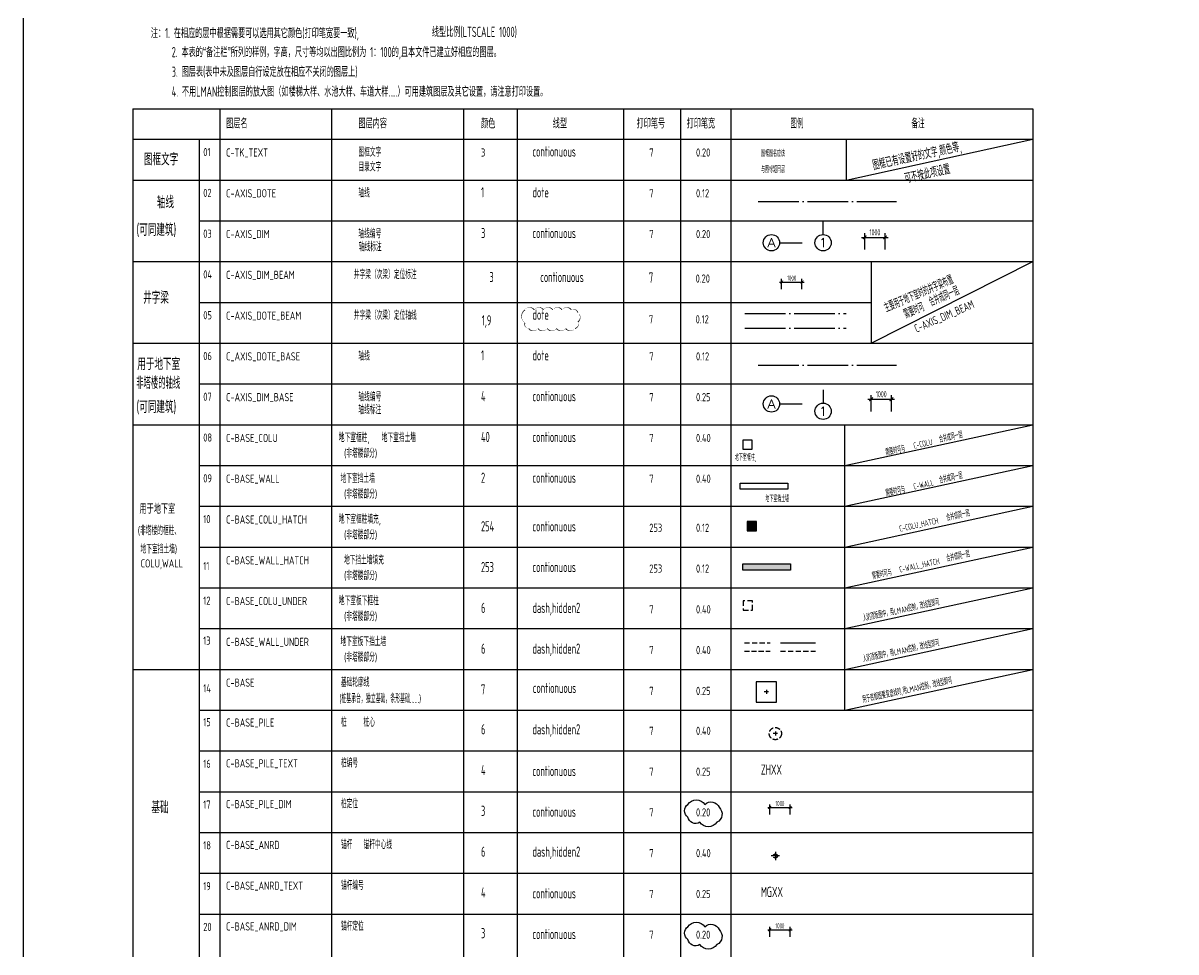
# Model space of a CAD drawing. Extents: x -469675 to 2400000, y -476501 to 2085364.
# Drawn here: x -162364 to -105827, y 60570 to 106128 of the extents above; entities that cross this region are included whole.
import ezdxf
from ezdxf.enums import TextEntityAlignment as Align

# ---------------------------------------------------------------- set-up
doc = ezdxf.new("R2010")
doc.units = 0
doc.header["$LTSCALE"] = 1000
doc.header["$MEASUREMENT"] = 0
for name, pattern in [('DASH', [0.35, 0.25, -0.1]), ('DOTE', [2.42, 2, -0.2, 0.02, -0.2]), ('HIDDEN', [0.375, 0.25, -0.125])]:
    doc.linetypes.add(name, pattern=pattern)
doc.layers.get('0').update_dxf_attribs({"linetype": 'CONTINUOUS', "lineweight": 20})
doc.layers.get('Defpoints').update_dxf_attribs({"linetype": 'CONTINUOUS'})
for name, color, linetype in [('C-AXIS_DIM', 3, 'CONTINUOUS'), ('C-AXIS_DIM_BASE', 4, 'CONTINUOUS'), ('C-AXIS_DIM_BEAM', 3, 'CONTINUOUS'), ('C-AXIS_DOTE', 1, 'DOTE'), ('C-AXIS_DOTE_BASE', 1, 'DOTE'), ('C-AXIS_DOTE_BEAM', 1, 'DOTE'), ('C-BASE', 7, 'CONTINUOUS'), ('C-BASE_ANRD', 6, 'DASH'), ('C-BASE_ANRD_DIM', 3, 'CONTINUOUS'), ('C-BASE_ANRD_TEXT', 4, 'CONTINUOUS'), ('C-BASE_COLU', 40, 'CONTINUOUS'), ('C-BASE_COLU_HATCH', 254, 'CONTINUOUS'), ('C-BASE_COLU_UNDER', 6, 'DASH'), ('C-BASE_PILE', 6, 'DASH'), ('C-BASE_PILE_DIM', 3, 'CONTINUOUS'), ('C-BASE_PILE_TEXT', 4, 'CONTINUOUS'), ('C-BASE_TEXT', 4, 'CONTINUOUS'), ('C-BASE_WALL', 2, 'CONTINUOUS'), ('C-BASE_WALL_HATCH', 253, 'CONTINUOUS'), ('C-BASE_WALL_UNDER', 6, 'DASH'), ('C-PLAN_TEXT', 3, 'CONTINUOUS'), ('C-TK_TEXT', 3, 'CONTINUOUS')]:
    doc.layers.add(name, color=color, linetype=linetype)
doc.layers.add('C-注释', color=30, linetype='CONTINUOUS', plot=False)
doc.styles.add('COMPLEX', font='complex.shx', dxfattribs={"bigfont": 'gbhzfs.shx'})
doc.styles.add('GBSTYLE', font='gbxwxt.shx', dxfattribs={"width": 0.7, "bigfont": 'gbhzfs.shx'})
doc.styles.add('GBSTYLE-DIM', font='gbxwxt.shx', dxfattribs={"width": 0.65, "bigfont": 'gbhzfs.shx'})
doc.dimstyles.new('DIM-100', dxfattribs={"dimtxt": 250, "dimasz": 200, "dimexe": 150, "dimexo": 150, "dimgap": 70, "dimtad": 1, "dimdec": 0, "dimzin": 0, "dimdsep": 46, "dimtxsty": 'GBSTYLE-DIM', "dimblk1": 'ArchTick', "dimblk2": 'ArchTick', "dimsah": 1, "dimcen": 150, "dimdle": 100, "dimclrd": 256, "dimclre": 256, "dimclrt": 256, "dimadec": 0, "dimazin": 0, "dimtfac": 1, "dimtdec": 0, "dimtix": 1, "dimtmove": 2, "dimatfit": 3, "dimldrblk": 'ArchTick', "dimfxl": 0, "dimtolj": 1, "dimtzin": 0, "dimlwd": -1, "dimarcsym": 0})
doc.dimstyles.new('DIM-100-AXIS', dxfattribs={"dimtxt": 300, "dimasz": 250, "dimexe": 200, "dimexo": 200, "dimgap": 100, "dimtad": 1, "dimdec": 3, "dimzin": 12, "dimdsep": 46, "dimtxsty": 'GBSTYLE-DIM', "dimblk": 'ArchTick', "dimcen": 150, "dimdle": 150, "dimclrd": 256, "dimclre": 256, "dimclrt": 7, "dimadec": 0, "dimazin": 3, "dimtfac": 1, "dimtdec": 3, "dimtix": 1, "dimtmove": 2, "dimatfit": 3, "dimfxl": 0, "dimtolj": 1, "dimtzin": 0, "dimlwd": -1, "dimlwe": -1, "dimarcsym": 0})

# ---------------------------------------------------------------- blocks, each defined once
blk = doc.blocks.new('ArchTick')
at = {"color": 0, "const_width": 0.2}
blk.add_lwpolyline([(-0.35, -0.35), (0.35, 0.35)], dxfattribs=at)
blk = doc.blocks.new('*D57')
at = {"layer": 'C-AXIS_DIM_BEAM', "transparency": 16777216}
blk.add_line((-125266, 93425), (-124066, 93425), dxfattribs=at)
at = {"layer": 'C-AXIS_DIM_BEAM', "lineweight": -2, "transparency": 16777216}
for p, q in [((-125166, 93075), (-125166, 93575)), ((-124166, 93075), (-124166, 93575))]:
    blk.add_line(p, q, dxfattribs=at)
at = {"layer": 'Defpoints', "color": 0, "transparency": 16777216}
for p in [(-124166, 93425), (-125166, 92925), (-124166, 92925)]:
    blk.add_point(p, dxfattribs=at)
at = {"layer": 'C-AXIS_DIM_BEAM', "transparency": 16777216, "xscale": 200, "yscale": 200, "zscale": 200, "rotation": 180}
blk.add_blockref('ArchTick', (-125166, 93425), dxfattribs=at)
at = {"layer": 'C-AXIS_DIM_BEAM', "transparency": 16777216, "xscale": 200, "yscale": 200, "zscale": 200}
blk.add_blockref('ArchTick', (-124166, 93425), dxfattribs=at)
at = {"layer": 'C-AXIS_DIM_BEAM', "transparency": 16777216, "insert": (-124666, 93620), "char_height": 250, "attachment_point": 5, "style": 'GBSTYLE-DIM'}
blk.add_mtext('\\A1;1000', dxfattribs=at)
blk = doc.blocks.new('_ArchTick')
at = {"color": 0, "linetype": 'ByBlock', "const_width": 0.5}
blk.add_lwpolyline([(-0.71, -0.71), (0.71, 0.71)], dxfattribs=at)
blk = doc.blocks.new('*D58')
at = {"layer": 'C-AXIS_DIM', "transparency": 16777216}
for p, q in [((-121241, 95617), (-119941, 95617)), ((-121091, 95017), (-121091, 95817)), ((-120091, 95017), (-120091, 95817))]:
    blk.add_line(p, q, dxfattribs=at)
at = {"layer": 'Defpoints', "color": 0, "transparency": 16777216}
for p in [(-120091, 95617), (-121091, 94817), (-120091, 94817)]:
    blk.add_point(p, dxfattribs=at)
at = {"layer": 'C-AXIS_DIM', "transparency": 16777216, "xscale": 250, "yscale": 250, "zscale": 250, "rotation": 180}
blk.add_blockref('ArchTick', (-121091, 95617), dxfattribs=at)
at = {"layer": 'C-AXIS_DIM', "transparency": 16777216, "xscale": 250, "yscale": 250, "zscale": 250}
blk.add_blockref('ArchTick', (-120091, 95617), dxfattribs=at)
at = {"layer": 'C-AXIS_DIM', "color": 7, "transparency": 16777216, "insert": (-120591, 95867), "char_height": 300, "attachment_point": 5, "style": 'GBSTYLE-DIM'}
blk.add_mtext('\\A1;1000', dxfattribs=at)
blk = doc.blocks.new('*D59')
at = {"layer": 'C-AXIS_DIM_BASE', "transparency": 16777216}
for p, q in [((-120929, 87676), (-119629, 87676)), ((-120779, 87076), (-120779, 87876)), ((-119779, 87076), (-119779, 87876))]:
    blk.add_line(p, q, dxfattribs=at)
at = {"layer": 'Defpoints', "color": 0, "transparency": 16777216}
for p in [(-119779, 87676), (-120779, 86876), (-119779, 86876)]:
    blk.add_point(p, dxfattribs=at)
at = {"layer": 'C-AXIS_DIM_BASE', "transparency": 16777216, "xscale": 250, "yscale": 250, "zscale": 250, "rotation": 180}
blk.add_blockref('ArchTick', (-120779, 87676), dxfattribs=at)
at = {"layer": 'C-AXIS_DIM_BASE', "transparency": 16777216, "xscale": 250, "yscale": 250, "zscale": 250}
blk.add_blockref('ArchTick', (-119779, 87676), dxfattribs=at)
at = {"layer": 'C-AXIS_DIM_BASE', "color": 7, "transparency": 16777216, "insert": (-120279, 87926), "char_height": 300, "attachment_point": 5, "style": 'GBSTYLE-DIM'}
blk.add_mtext('\\A1;1000', dxfattribs=at)
blk = doc.blocks.new('_AXISO')
blk.add_circle((0, 0), 0.5)
at = {"style": 'COMPLEX', "width": 1.041667}
blk.add_attdef('A', text='', height=0.56, dxfattribs=at).set_placement((-0.25, -0.28), (0.25, -0.28), align=Align.FIT)
blk = doc.blocks.new('*D49')
at = {"layer": 'C-BASE_PILE_DIM', "transparency": 16777216}
blk.add_line((-125848, 67654), (-124648, 67654), dxfattribs=at)
at = {"layer": 'C-BASE_PILE_DIM', "lineweight": -2, "transparency": 16777216}
for p, q in [((-125748, 67304), (-125748, 67804)), ((-124748, 67304), (-124748, 67804))]:
    blk.add_line(p, q, dxfattribs=at)
at = {"layer": 'Defpoints', "color": 0, "transparency": 16777216}
for p in [(-124748, 67654), (-125748, 67154), (-124748, 67154)]:
    blk.add_point(p, dxfattribs=at)
at = {"layer": 'C-BASE_PILE_DIM', "transparency": 16777216, "xscale": 200, "yscale": 200, "zscale": 200, "rotation": 180}
blk.add_blockref('ArchTick', (-125748, 67654), dxfattribs=at)
at = {"layer": 'C-BASE_PILE_DIM', "transparency": 16777216, "xscale": 200, "yscale": 200, "zscale": 200}
blk.add_blockref('ArchTick', (-124748, 67654), dxfattribs=at)
at = {"layer": 'C-BASE_PILE_DIM', "transparency": 16777216, "insert": (-125248, 67849), "char_height": 250, "attachment_point": 5, "style": 'GBSTYLE-DIM'}
blk.add_mtext('\\A1;1000', dxfattribs=at)
blk = doc.blocks.new('*D50')
at = {"layer": 'C-BASE_ANRD_DIM', "transparency": 16777216}
blk.add_line((-125848, 61654), (-124648, 61654), dxfattribs=at)
at = {"layer": 'C-BASE_ANRD_DIM', "lineweight": -2, "transparency": 16777216}
for p, q in [((-125748, 61304), (-125748, 61804)), ((-124748, 61304), (-124748, 61804))]:
    blk.add_line(p, q, dxfattribs=at)
at = {"layer": 'Defpoints', "color": 0, "transparency": 16777216}
for p in [(-124748, 61654), (-125748, 61154), (-124748, 61154)]:
    blk.add_point(p, dxfattribs=at)
at = {"layer": 'C-BASE_ANRD_DIM', "transparency": 16777216, "xscale": 200, "yscale": 200, "zscale": 200, "rotation": 180}
blk.add_blockref('ArchTick', (-125748, 61654), dxfattribs=at)
at = {"layer": 'C-BASE_ANRD_DIM', "transparency": 16777216, "xscale": 200, "yscale": 200, "zscale": 200}
blk.add_blockref('ArchTick', (-124748, 61654), dxfattribs=at)
at = {"layer": 'C-BASE_ANRD_DIM', "transparency": 16777216, "insert": (-125248, 61849), "char_height": 250, "attachment_point": 5, "style": 'GBSTYLE-DIM'}
blk.add_mtext('\\A1;1000', dxfattribs=at)

msp = doc.modelspace()

# ---------------------------------------------------------------- hatches: boundary and pattern name
at = {"layer": 'C-BASE_WALL_HATCH'}
msp.add_hatch(color=256, dxfattribs=at).paths.add_polyline_path([(-124727.2849, 79299.1976), (-124727.2849, 79599.1976), (-127071.7323, 79599.1976), (-127071.7323, 79299.1976)])

# ---------------------------------------------------------------- linework, layer by layer
at = {"layer": 'C-AXIS_DIM'}
for p, q in [((-123129.6896, 95753.7031), (-123129.6896, 96397.9226)), ((-125262.2336, 95353.7031), (-124159.3356, 95353.7031))]:
    msp.add_line(p, q, dxfattribs=at)
at = {"layer": 'C-AXIS_DIM_BASE'}
for p, q in [((-123117.9561, 87487.2995), (-123117.9561, 88131.519)), ((-125262.2336, 87446.9026), (-124159.3356, 87446.9026))]:
    msp.add_line(p, q, dxfattribs=at)
at = {"layer": 'C-AXIS_DOTE'}
msp.add_line((-126314.318, 97370.2867), (-119525.4904, 97370.2867), dxfattribs=at)
at = {"layer": 'C-AXIS_DOTE_BASE'}
msp.add_line((-126314.318, 89350.0129), (-119525.4904, 89350.0129), dxfattribs=at)
at = {"layer": 'C-AXIS_DOTE_BEAM', "color": 9}
msp.add_line((-126969.4498, 91878.5414), (-122006.6537, 91878.5414), dxfattribs=at)
at = {"layer": 'C-AXIS_DOTE_BEAM'}
msp.add_line((-126969.4498, 91168.7889), (-122006.6537, 91168.7889), dxfattribs=at)
at = {"layer": 'C-BASE'}
msp.add_lwpolyline([(-126412.616, 72821.241), (-125412.616, 72821.241), (-125412.616, 73821.241), (-126412.616, 73821.241)], close=True, dxfattribs=at)
at = {"layer": 'C-BASE_ANRD', "color": 1, "linetype": 'Continuous'}
for p, q in [((-125271.6189, 65277.9355), (-125671.6189, 65277.9355)), ((-125471.6189, 65477.9355), (-125471.6189, 65077.9355))]:
    msp.add_line(p, q, dxfattribs=at)
at = {"layer": 'C-BASE_ANRD', "color": 6}
msp.add_circle((-125471.6189, 65277.9355), 100, dxfattribs=at)
at = {"layer": 'C-BASE_COLU'}
for points in [[(-127060.1624, 85225.4459), (-126610.1624, 85225.4459), (-126610.1624, 85675.4459), (-127060.1624, 85675.4459)], [(-126852.0052, 81223.7181), (-126402.0052, 81223.7181), (-126402.0052, 81673.7181), (-126852.0052, 81673.7181)]]:
    msp.add_lwpolyline(points, close=True, dxfattribs=at)
at = {"layer": 'C-BASE_COLU_HATCH'}
msp.add_solid([(-126852.0052, 81673.7181), (-126852.0052, 81223.7181), (-126402.0052, 81673.7181), (-126402.0052, 81223.7181)], dxfattribs=at)
at = {"layer": 'C-BASE_COLU_UNDER', "linetype": 'HIDDEN'}
msp.add_lwpolyline([(-127044.3897, 77339.0435), (-126594.3897, 77339.0435), (-126594.3897, 77789.0435), (-127044.3897, 77789.0435)], close=True, dxfattribs=at)
at = {"layer": 'C-BASE_PILE', "color": 1, "linetype": 'Continuous'}
for p, q in [((-125812.616, 73321.241), (-126012.616, 73321.241)), ((-125912.616, 73421.241), (-125912.616, 73221.241)), ((-125371.6189, 71277.9355), (-125571.6189, 71277.9355)), ((-125471.6189, 71377.9355), (-125471.6189, 71177.9355))]:
    msp.add_line(p, q, dxfattribs=at)
at = {"layer": 'C-BASE_PILE', "color": 6}
msp.add_circle((-125471.6189, 71277.9355), 300, dxfattribs=at)
at = {"layer": 'C-BASE_WALL', "color": 2}
for points in [[(-127196.8869, 83566.3061), (-124852.4395, 83566.3061), (-124852.4395, 83266.3061), (-127196.8869, 83266.3061)], [(-127071.7323, 79599.1976), (-124727.2849, 79599.1976), (-124727.2849, 79299.1976), (-127071.7323, 79299.1976)]]:
    msp.add_lwpolyline(points, close=True, dxfattribs=at)
at = {"layer": 'C-BASE_WALL_UNDER', "linetype": 'HIDDEN'}
for p, q in [((-126991.713, 75726.991), (-125723.1968, 75726.991)), ((-125224.9755, 75327.6577), (-123504.1461, 75327.6577))]:
    msp.add_line(p, q, dxfattribs=at)
at = {"layer": 'C-BASE_WALL_UNDER', "linetype": 'DASH'}
msp.add_line((-126991.713, 75327.6577), (-125723.1968, 75327.6577), dxfattribs=at)
at = {"layer": 'C-BASE_WALL_UNDER', "color": 2, "linetype": 'Continuous'}
msp.add_line((-125224.9755, 75726.991), (-123504.1461, 75726.991), dxfattribs=at)
at = {"layer": 'C-PLAN_TEXT', "color": 1}
for p, q in [((-156985.2739, 101928.1464), (-156985.2739, 98428.1464)), ((-156985.2739, 101928.1464), (-112838.6947, 101928.1464)), ((-156985.2739, 101928.1464), (-156985.2739, 24428.1464)), ((-152721.658, 101928.1464), (-152721.658, 24428.1464)), ((-147240.2841, 101928.1464), (-147240.2841, 98428.1464)), ((-147240.2841, 101928.1464), (-147240.2841, 24428.1464)), ((-140772.5466, 101928.1464), (-140772.5466, 98428.1464)), ((-140772.5466, 101928.1464), (-140772.5466, 24428.1464)), ((-138126.5478, 101928.1464), (-138126.5478, 98428.1464)), ((-138126.5478, 101928.1464), (-138126.5478, 24428.1464)), ((-132915.2253, 101928.1464), (-132915.2253, 98428.1464)), ((-132915.2253, 101928.1464), (-132915.2253, 24428.1464)), ((-130120.466, 101928.1464), (-130120.466, 98428.1464)), ((-130120.466, 101928.1464), (-130120.466, 24428.1464)), ((-127659.2712, 101928.1464), (-127659.2712, 98428.1464)), ((-127659.2712, 101928.1464), (-127659.2712, 24428.1464)), ((-112838.6947, 101928.1464), (-112838.6947, 24428.1464)), ((-156985.2739, 100428.1464), (-112838.6947, 100428.1464)), ((-153721.658, 100428.1464), (-122005.2856, 100428.1464)), ((-153721.658, 100428.1464), (-153721.658, 24428.1464)), ((-122005.2856, 100428.1464), (-122005.2856, 98428.1464)), ((-122005.2856, 98428.1464), (-112838.6947, 100428.1464)), ((-156985.2739, 98428.1464), (-112838.6947, 98428.1464)), ((-156985.2739, 98428.1464), (-156985.2739, 88428.1464)), ((-147240.2841, 98428.1464), (-147240.2841, 88428.1464)), ((-140772.5466, 98428.1464), (-140772.5466, 88428.1464)), ((-138126.5478, 98428.1464), (-138126.5478, 88428.1464)), ((-132915.2253, 98428.1464), (-132915.2253, 88428.1464)), ((-130120.466, 98428.1464), (-130120.466, 88428.1464)), ((-127659.2712, 98428.1464), (-127659.2712, 88428.1464)), ((-153721.658, 96428.1464), (-112838.6947, 96428.1464)), ((-156985.2739, 94428.1464), (-112838.6947, 94428.1464)), ((-120779.4449, 94428.1464), (-120779.4449, 90428.1464)), ((-120779.4449, 90428.1464), (-112838.6947, 94428.1464)), ((-153721.658, 92428.1464), (-120779.4449, 92428.1464)), ((-156985.2739, 90428.1464), (-112838.6947, 90428.1464)), ((-156985.2739, 88428.1464), (-156985.2739, 78428.1464)), ((-153721.658, 88428.1464), (-112838.6947, 88428.1464)), ((-147240.2841, 88428.1464), (-147240.2841, 78428.1464)), ((-138126.5478, 88428.1464), (-138126.5478, 78428.1464)), ((-132915.2253, 88428.1464), (-132915.2253, 78428.1464)), ((-130120.466, 88428.1464), (-130120.466, 78428.1464)), ((-127659.2712, 88428.1464), (-127659.2712, 78428.1464)), ((-156985.2739, 86428.1464), (-112838.6947, 86428.1464)), ((-122061.1128, 72428.1464), (-122061.1128, 86428.1464)), ((-122061.1128, 84428.1464), (-112838.6947, 86428.1464)), ((-153721.658, 84428.1464), (-112838.6947, 84428.1464)), ((-122061.1128, 82428.1464), (-112838.6947, 84428.1464)), ((-153721.658, 82428.1464), (-112838.6947, 82428.1464)), ((-122061.1128, 78428.1464), (-122061.1128, 82428.1464)), ((-122061.1128, 80428.1464), (-112838.6947, 82428.1464)), ((-153721.658, 80428.1464), (-112838.6947, 80428.1464)), ((-122061.1128, 78428.1464), (-112838.6947, 80428.1464)), ((-156985.2739, 78428.1464), (-156985.2739, 50428.1464)), ((-153721.658, 78428.1464), (-112838.6947, 78428.1464)), ((-147240.2841, 78428.1464), (-147240.2841, 50428.1464)), ((-140772.5466, 78428.1464), (-140772.5466, 50428.1464)), ((-138126.5478, 78428.1464), (-138126.5478, 50428.1464)), ((-132915.2253, 78428.1464), (-132915.2253, 50428.1464)), ((-130120.466, 78428.1464), (-130120.466, 50428.1464)), ((-127659.2712, 78428.1464), (-127659.2712, 50428.1464)), ((-122061.1128, 76428.1464), (-112838.6947, 78428.1464)), ((-153721.658, 76428.1464), (-112838.6947, 76428.1464)), ((-122061.1128, 74428.1464), (-112838.6947, 76428.1464)), ((-156985.2739, 74428.1464), (-112838.6947, 74428.1464)), ((-122061.1128, 72428.1464), (-112838.6947, 74428.1464)), ((-153721.658, 72428.1464), (-112838.6947, 72428.1464)), ((-153721.658, 70428.1464), (-112838.6947, 70428.1464)), ((-153721.658, 68428.1464), (-112838.6947, 68428.1464)), ((-153721.658, 66428.1464), (-112838.6947, 66428.1464)), ((-153721.658, 64428.1464), (-112838.6947, 64428.1464)), ((-153721.658, 62428.1464), (-112838.6947, 62428.1464))]:
    msp.add_line(p, q, dxfattribs=at)
at = {"layer": 'C-注释'}
for points, format in [([(-137750.2611, 92061.2725, 0, 45.4858, -0.52056705), (-137295.4028, 92061.2725, 0, 45.4858, -0.52056705), (-136840.5445, 92061.2725, 0, 45.4858, -0.52056705), (-136385.6862, 92061.2725, 0, 45.4858, -0.52056705), (-135930.8279, 92061.2725, 0, 45.4858, -0.52056705), (-135475.9696, 92061.2725, 0, 45.4858, -0.52056705), (-135159.9861, 91922.3977, 0, 45.4858, -0.52056705), (-135159.9861, 91467.5394, 0, 45.4858, -0.52056705), (-135296.0693, 91148.7643, 0, 45.4858, -0.52056705), (-135750.9276, 91148.7643, 0, 45.4858, -0.52056705), (-136205.7859, 91148.7643, 0, 45.4858, -0.52056705), (-136660.6442, 91148.7643, 0, 45.4858, -0.52056705), (-137115.5025, 91148.7643, 0, 45.4858, -0.52056705), (-137570.3608, 91148.7643, 0, 45.4858, -0.52056705), (-137750.2611, 91423.7223, 0, 45.4858, -0.52056705)], "xyseb"), ([(-129766.6841, 67805.7389, -0.52056705), (-128925.0317, 67805.7389, -0.52056705), (-128226.013, 67663.1052, -0.52056705), (-128335.5111, 66930.9509, -0.52056705), (-129177.1635, 66930.9509, -0.52056705), (-129766.6841, 67183.0827, -0.52056705)], "xyb"), ([(-129766.6841, 61805.7389, -0.52056705), (-128925.0317, 61805.7389, -0.52056705), (-128226.013, 61663.1052, -0.52056705), (-128335.5111, 60930.9509, -0.52056705), (-129177.1635, 60930.9509, -0.52056705), (-129766.6841, 61183.0827, -0.52056705)], "xyb")]:
    msp.add_lwpolyline(points, format=format, close=True, dxfattribs=at)
at = {"layer": 'Defpoints'}
msp.add_lwpolyline([(-162363.9491, 16458.5881), (-11382.0263, 16458.5881), (-11382.0263, 109783.6028), (-162363.9491, 109783.6028)], close=True, dxfattribs=at)

# ---------------------------------------------------------------- block references
at = {"layer": 'C-AXIS_DIM', "xscale": 800, "yscale": 800, "zscale": 800}
msp.add_blockref('_AXISO', (-125662.2336, 95353.7031), dxfattribs=at).add_auto_attribs({'A': 'A'})
at = {"layer": 'C-AXIS_DIM'}
ref = msp.add_blockref('_AXISO', (-123129.6896, 95353.7031), dxfattribs=dict(at, xscale=800, yscale=800, zscale=800))
ref.add_attrib('A', '1', dxfattribs={"layer": '0', "height": 448, "style": 'COMPLEX', "width": 2.083333}).set_placement((-123329.6896, 95129.7031), (-122929.6896, 95129.7031), align=Align.FIT)
at = {"layer": 'C-AXIS_DIM_BASE', "xscale": 800, "yscale": 800, "zscale": 800}
msp.add_blockref('_AXISO', (-125662.2336, 87446.9026), dxfattribs=at).add_auto_attribs({'A': 'A'})
at = {"layer": 'C-AXIS_DIM_BASE'}
ref = msp.add_blockref('_AXISO', (-123129.6896, 87087.1898), dxfattribs=dict(at, xscale=800, yscale=800, zscale=800))
ref.add_attrib('A', '1', dxfattribs={"layer": '0', "height": 448, "style": 'COMPLEX', "width": 2.083333}).set_placement((-123329.6896, 86863.1898), (-122929.6896, 86863.1898), align=Align.FIT)

# ---------------------------------------------------------------- texts
at = {"layer": 'C-AXIS_DIM', "style": 'GBSTYLE', "width": 0.7}
for s, p in [('contionuous', (-137385.3042, 99578.6364)), ('3', (-139905.5817, 95578.6364)), ('contionuous', (-137385.3042, 95578.6364)), ('3', (-139493.1615, 93422.1683)), ('contionuous', (-137000.5502, 93422.1683)), ('7', (-131670.9119, 93398.3312))]:
    msp.add_text(s, height=500, dxfattribs=at).set_placement(p)
at = {"layer": 'C-AXIS_DIM', "color": 3, "style": 'GBSTYLE', "width": 0.7}
for s, p in [('C-AXIS_DIM', (-152407.0847, 95578.6364)), ('轴线编号', (-145917.8011, 95578.6364)), ('7', (-131653.1538, 95578.6364)), ('0.20', (-129362.5847, 95578.6364)), ('轴线标注', (-145896.3222, 94939.3771))]:
    msp.add_text(s, height=400, dxfattribs=at).set_placement(p)
at = {"layer": 'C-AXIS_DIM_BASE', "color": 3, "style": 'GBSTYLE', "width": 0.7}
for s, p in [('C-AXIS_DIM_BASE', (-152407.0847, 87578.6364)), ('轴线编号', (-145917.8011, 87578.6364)), ('7', (-131653.1538, 87578.6364)), ('0.25', (-129362.5847, 87578.6364)), ('轴线标注', (-145917.8011, 86948.4637))]:
    msp.add_text(s, height=400, dxfattribs=at).set_placement(p)
at = {"layer": 'C-AXIS_DIM_BASE', "style": 'GBSTYLE', "width": 0.7}
for s, p in [('4', (-139905.5817, 87578.6364)), ('contionuous', (-137385.3042, 87578.6364))]:
    msp.add_text(s, height=500, dxfattribs=at).set_placement(p)
at = {"layer": 'C-AXIS_DIM_BEAM', "style": 'GBSTYLE', "width": 0.7}
for s, p in [('C-AXIS_DIM_BEAM', (-152407.0847, 93578.6364)), ('井字梁（次梁）定位标注', (-146142.1203, 93578.6364)), ('0.20', (-129380.3428, 93398.3312))]:
    msp.add_text(s, height=400, dxfattribs=at).set_placement(p)
at = {"layer": 'C-AXIS_DOTE', "color": 3, "style": 'GBSTYLE', "width": 0.7}
for s, p in [('C-AXIS_DOTE', (-152407.0847, 97578.6364)), ('轴线', (-145917.8011, 97578.6364)), ('7', (-131653.1538, 97578.6364)), ('0.12', (-129362.5847, 97578.6364))]:
    msp.add_text(s, height=400, dxfattribs=at).set_placement(p)
at = {"layer": 'C-AXIS_DOTE', "style": 'GBSTYLE', "width": 0.7}
for s, p in [('1', (-139905.5817, 97578.6364)), ('dote', (-137385.3042, 97578.6364))]:
    msp.add_text(s, height=500, dxfattribs=at).set_placement(p)
at = {"layer": 'C-AXIS_DOTE_BASE', "style": 'GBSTYLE', "width": 0.7}
for s, p in [('dote', (-137385.3042, 91578.6364)), ('1', (-139905.5817, 89578.6364)), ('dote', (-137385.3042, 89578.6364))]:
    msp.add_text(s, height=500, dxfattribs=at).set_placement(p)
at = {"layer": 'C-AXIS_DOTE_BASE', "color": 3, "style": 'GBSTYLE', "width": 0.7}
for s, p in [('C_AXIS_DOTE_BASE', (-152407.0847, 89578.6364)), ('轴线', (-145917.8011, 89578.6364)), ('7', (-131653.1538, 89578.6364)), ('0.12', (-129362.5847, 89578.6364))]:
    msp.add_text(s, height=400, dxfattribs=at).set_placement(p)
at = {"layer": 'C-AXIS_DOTE_BEAM', "color": 3, "style": 'GBSTYLE', "width": 0.7}
for s, p in [('C-AXIS_DOTE_BEAM', (-152407.0847, 91578.6364)), ('井字梁（次梁）定位轴线', (-146142.1203, 91578.6364)), ('7', (-131670.9119, 91398.3312)), ('0.12', (-129380.3428, 91398.3312))]:
    msp.add_text(s, height=400, dxfattribs=at).set_placement(p)
at = {"layer": 'C-AXIS_DOTE_BEAM', "style": 'GBSTYLE', "width": 0.7}
msp.add_text('1,9', height=500, dxfattribs=at).set_placement((-139870.6664, 91300.9956))
at = {"layer": 'C-BASE', "color": 3, "style": 'GBSTYLE'}
for s, width, p in [('C-BASE', 0.7, (-152407.0847, 73578.6364)), ('基础轮廓线', 0.7, (-146776.3142, 73578.6364)), ('7', 0.7, (-131653.1538, 73173.5344)), ('0.25', 0.7, (-129362.5847, 73173.5344)), ('(桩基承台，独立基础，条形基础......)', 0.6, (-146848.904, 72780.8775))]:
    msp.add_text(s, height=400, dxfattribs=dict(at, width=width)).set_placement(p)
at = {"layer": 'C-BASE', "style": 'GBSTYLE', "width": 0.7}
for s, p in [('7', (-139905.5817, 73197.3715)), ('contionuous', (-137369.0415, 73269.8344))]:
    msp.add_text(s, height=500, dxfattribs=at).set_placement(p)
at = {"layer": 'C-BASE_ANRD', "color": 3, "style": 'GBSTYLE', "width": 0.7}
for s, p in [('C-BASE_ANRD', (-152407.0847, 65620.4973)), ('锚杆', (-146776.3142, 65620.4973)), ('锚杆中心线', (-145665.754, 65620.4973)), ('7', (-131653.1538, 65215.3953)), ('0.40', (-129362.5847, 65215.3953))]:
    msp.add_text(s, height=400, dxfattribs=at).set_placement(p)
at = {"layer": 'C-BASE_ANRD', "style": 'GBSTYLE', "width": 0.7}
msp.add_text('6', height=500, dxfattribs=at).set_placement((-139905.5817, 65239.2325))
at = {"layer": 'C-BASE_ANRD', "linetype": 'HIDDEN', "style": 'GBSTYLE', "width": 0.7}
msp.add_text('dash,hidden2', height=500, dxfattribs=at).set_placement((-137385.3042, 65239.2325))
at = {"layer": 'C-BASE_ANRD_DIM', "color": 3, "style": 'GBSTYLE', "width": 0.7}
for s, p in [('C-BASE_ANRD_DIM', (-152407.0847, 61620.4973)), ('锚杆定位', (-146776.3142, 61620.4973)), ('7', (-131653.1538, 61215.3953)), ('0.20', (-129362.5847, 61215.3953))]:
    msp.add_text(s, height=400, dxfattribs=at).set_placement(p)
at = {"layer": 'C-BASE_ANRD_DIM', "style": 'GBSTYLE', "width": 0.7}
for s, p in [('3', (-139905.5817, 61239.2325)), ('contionuous', (-137385.3042, 61197.3715))]:
    msp.add_text(s, height=500, dxfattribs=at).set_placement(p)
at = {"layer": 'C-BASE_ANRD_TEXT', "color": 3, "style": 'GBSTYLE', "width": 0.7}
for s, p in [('C-BASE_ANRD_TEXT', (-152407.0847, 63620.4973)), ('锚杆编号', (-146776.3142, 63620.4973)), ('7', (-131653.1538, 63215.3953)), ('0.25', (-129362.5847, 63215.3953))]:
    msp.add_text(s, height=400, dxfattribs=at).set_placement(p)
at = {"layer": 'C-BASE_ANRD_TEXT', "style": 'GBSTYLE', "width": 0.7}
for s, p in [('4', (-139905.5817, 63239.2325)), ('contionuous', (-137385.3042, 63197.3715)), ('MGXX', (-126180.9995, 63262.5299))]:
    msp.add_text(s, height=500, dxfattribs=at).set_placement(p)
at = {"layer": 'C-BASE_COLU', "color": 3, "style": 'GBSTYLE', "width": 0.7}
for s, p in [('C-BASE_COLU', (-152407.0847, 85578.6364)), ('地下室框柱,', (-146879.1474, 85578.6364)), ('地下室挡土墙', (-144775.6478, 85578.6364)), ('7', (-131653.1538, 85578.6364)), ('0.40', (-129362.5847, 85578.6364))]:
    msp.add_text(s, height=400, dxfattribs=at).set_placement(p)
at = {"layer": 'C-BASE_COLU', "style": 'GBSTYLE', "width": 0.7}
for s, p in [('40', (-139905.5817, 85578.6364)), ('contionuous', (-137385.3042, 85578.6364))]:
    msp.add_text(s, height=500, dxfattribs=at).set_placement(p)
at = {"layer": 'C-BASE_COLU', "color": 1, "style": 'GBSTYLE', "width": 0.7}
msp.add_text('(非塔楼部分)', height=400, dxfattribs=at).set_placement((-146620.8702, 84813.2985))
at = {"layer": 'C-BASE_COLU_HATCH', "color": 3, "style": 'GBSTYLE', "width": 0.7}
for s, p in [('C-BASE_COLU_HATCH', (-152407.0847, 81578.6364)), ('地下室框柱填充,', (-146879.1474, 81578.6364)), ('253', (-131653.1538, 81173.5344)), ('0.12', (-129362.5847, 81173.5344))]:
    msp.add_text(s, height=400, dxfattribs=at).set_placement(p)
at = {"layer": 'C-BASE_COLU_HATCH', "style": 'GBSTYLE', "width": 0.7}
for s, p in [('254', (-139905.5817, 81197.3715)), ('contionuous', (-137385.3042, 81197.3715))]:
    msp.add_text(s, height=500, dxfattribs=at).set_placement(p)
at = {"layer": 'C-BASE_COLU_HATCH', "color": 1, "style": 'GBSTYLE', "width": 0.7}
msp.add_text('(非塔楼部分)', height=400, dxfattribs=at).set_placement((-146620.8702, 80813.2985))
at = {"layer": 'C-BASE_COLU_UNDER', "color": 3, "style": 'GBSTYLE', "width": 0.7}
for s, p in [('地下室板下框柱', (-146879.1474, 77578.6364)), ('C-BASE_COLU_UNDER', (-152407.0847, 77578.6364)), ('7', (-131653.1538, 77173.5344)), ('0.40', (-129362.5847, 77173.5344))]:
    msp.add_text(s, height=400, dxfattribs=at).set_placement(p)
at = {"layer": 'C-BASE_COLU_UNDER', "style": 'GBSTYLE', "width": 0.7}
for s, p in [('6', (-139905.5817, 77197.3715)), ('dash,hidden2', (-137385.3042, 77197.3715))]:
    msp.add_text(s, height=500, dxfattribs=at).set_placement(p)
at = {"layer": 'C-BASE_COLU_UNDER', "color": 1, "style": 'GBSTYLE', "width": 0.7}
msp.add_text('(非塔楼部分)', height=400, dxfattribs=at).set_placement((-146620.8702, 76813.2985))
at = {"layer": 'C-BASE_PILE', "color": 3, "style": 'GBSTYLE', "width": 0.7}
for s, p in [('C-BASE_PILE', (-152407.0847, 71620.4973)), ('桩', (-146776.3142, 71620.4973)), ('桩心', (-145665.754, 71620.4973)), ('7', (-131653.1538, 71215.3953)), ('0.40', (-129362.5847, 71215.3953))]:
    msp.add_text(s, height=400, dxfattribs=at).set_placement(p)
at = {"layer": 'C-BASE_PILE', "style": 'GBSTYLE', "width": 0.7}
msp.add_text('6', height=500, dxfattribs=at).set_placement((-139905.5817, 71239.2325))
at = {"layer": 'C-BASE_PILE', "linetype": 'HIDDEN', "style": 'GBSTYLE', "width": 0.7}
msp.add_text('dash,hidden2', height=500, dxfattribs=at).set_placement((-137385.3042, 71239.2325))
at = {"layer": 'C-BASE_PILE_DIM', "color": 3, "style": 'GBSTYLE', "width": 0.7}
for s, p in [('C-BASE_PILE_DIM', (-152407.0847, 67620.4973)), ('桩定位', (-146776.3142, 67620.4973)), ('7', (-131653.1538, 67215.3953)), ('0.20', (-129362.5847, 67215.3953))]:
    msp.add_text(s, height=400, dxfattribs=at).set_placement(p)
at = {"layer": 'C-BASE_PILE_DIM', "style": 'GBSTYLE', "width": 0.7}
for s, p in [('3', (-139905.5817, 67239.2325)), ('contionuous', (-137385.3042, 67197.3715))]:
    msp.add_text(s, height=500, dxfattribs=at).set_placement(p)
at = {"layer": 'C-BASE_PILE_TEXT', "color": 3, "style": 'GBSTYLE', "width": 0.7}
for s, p in [('C-BASE_PILE_TEXT', (-152407.0847, 69620.4973)), ('桩编号', (-146776.3142, 69620.4973)), ('7', (-131653.1538, 69215.3953)), ('0.25', (-129362.5847, 69215.3953))]:
    msp.add_text(s, height=400, dxfattribs=at).set_placement(p)
at = {"layer": 'C-BASE_PILE_TEXT', "style": 'GBSTYLE', "width": 0.7}
for s, p in [('4', (-139905.5817, 69239.2325)), ('contionuous', (-137385.3042, 69197.3715))]:
    msp.add_text(s, height=500, dxfattribs=at).set_placement(p)
at = {"layer": 'C-BASE_TEXT', "style": 'GBSTYLE', "width": 0.7}
msp.add_text('ZHXX', height=500, dxfattribs=at).set_placement((-126180.9995, 69262.5299))
at = {"layer": 'C-BASE_WALL', "color": 3, "style": 'GBSTYLE', "width": 0.7}
for s, p in [('C-BASE_WALL', (-152407.0847, 83578.6364)), ('地下室挡土墙', (-146793.0346, 83578.6364)), ('7', (-131653.1538, 83578.6364)), ('0.40', (-129362.5847, 83578.6364))]:
    msp.add_text(s, height=400, dxfattribs=at).set_placement(p)
at = {"layer": 'C-BASE_WALL', "style": 'GBSTYLE', "width": 0.7}
for s, p in [('2', (-139905.5817, 83578.6364)), ('contionuous', (-137385.3042, 83578.6364))]:
    msp.add_text(s, height=500, dxfattribs=at).set_placement(p)
at = {"layer": 'C-BASE_WALL', "color": 1, "style": 'GBSTYLE', "width": 0.7}
msp.add_text('(非塔楼部分)', height=400, dxfattribs=at).set_placement((-146620.8702, 82813.2985))
at = {"layer": 'C-BASE_WALL_HATCH', "color": 3, "style": 'GBSTYLE', "width": 0.7}
for s, p in [('C-BASE_WALL_HATCH', (-152407.0847, 79578.6364)), ('地下挡土墙填充', (-146627.1862, 79578.6364)), ('253', (-131653.1538, 79173.5344)), ('0.12', (-129362.5847, 79173.5344))]:
    msp.add_text(s, height=400, dxfattribs=at).set_placement(p)
at = {"layer": 'C-BASE_WALL_HATCH', "color": 1, "style": 'GBSTYLE', "width": 0.7}
msp.add_text('(非塔楼部分)', height=400, dxfattribs=at).set_placement((-146620.8702, 78813.2985))
at = {"layer": 'C-BASE_WALL_HATCH', "style": 'GBSTYLE', "width": 0.7}
for s, p in [('253', (-139905.5817, 79197.3715)), ('contionuous', (-137385.3042, 79197.3715))]:
    msp.add_text(s, height=500, dxfattribs=at).set_placement(p)
at = {"layer": 'C-BASE_WALL_UNDER', "color": 3, "style": 'GBSTYLE', "width": 0.7}
for s, p in [('C-BASE_WALL_UNDER', (-152407.0847, 75578.6364)), ('地下室板下挡土墙', (-146796.3057, 75578.6364)), ('7', (-131653.1538, 75173.5344)), ('0.40', (-129362.5847, 75173.5344))]:
    msp.add_text(s, height=400, dxfattribs=at).set_placement(p)
at = {"layer": 'C-BASE_WALL_UNDER', "color": 1, "style": 'GBSTYLE', "width": 0.7}
msp.add_text('(非塔楼部分)', height=400, dxfattribs=at).set_placement((-146620.8702, 74813.2985))
at = {"layer": 'C-BASE_WALL_UNDER', "style": 'GBSTYLE', "width": 0.7}
for s, p in [('6', (-139905.5817, 75197.3715)), ('dash,hidden2', (-137385.3042, 75197.3715))]:
    msp.add_text(s, height=500, dxfattribs=at).set_placement(p)
at = {"layer": 'C-PLAN_TEXT', "color": 4, "style": 'GBSTYLE'}
for s, width, p in [('注：1. 在相应的层中根据需要可以选用其它颜色(打印笔宽要一致),', 0.7, (-156098.7572, 105388.0109)), ('线型比例(LTSCALE 1000)', 0.7, (-142315.3942, 105443.9)), ('2. 本表的“备注栏”所列的样例，字高，尺寸等均以出图比例为 1：100的,且本文件已建立好相应的图层。', 0.7, (-155074.4377, 104454.4746)), ('3. 图层表(表中未及图层自行设定放在相应不关闭的图层上)', 0.7, (-155074.4377, 103489.9134)), ('4. 不用LMAN控制图层的放大图（如楼梯大样、水池大样、车道大样.....）可用建筑图层及其它设置，请注意打印设置。', 0.7, (-155074.4377, 102517.2113)), ('图层名', 0.7, (-152407.0847, 100958.8998)), ('图层内容', 0.7, (-145917.8011, 100958.8998)), ('颜色', 0.7, (-139905.5817, 100958.8998)), ('线型', 0.7, (-136389.0692, 100958.8998)), ('打印笔号', 0.7, (-132276.9527, 100958.8998)), ('打印笔宽', 0.7, (-129819.7978, 100958.8998)), ('图例', 0.65, (-124738.7296, 100958.8998)), ('备注', 0.65, (-118799.3688, 100958.8998))]:
    msp.add_text(s, height=500, dxfattribs=dict(at, width=width)).set_placement(p)
at = {"layer": 'C-PLAN_TEXT', "color": 1, "style": 'GBSTYLE', "width": 0.65}
for s, height, rotation, p in [('图框已有设置好的文字,颜色等,', 500, 12.30811448, (-120645.9666, 98901.6822)), ('可不按此项设置', 500, 12.30811448, (-119080.6883, 98259.3027)), ('主要用于地下室时的井字梁布置', 400, 23.35808235, (-120027.0056, 91933.5428)), ('合并成同一层', 400, 23.35808235, (-117826.4991, 92221.0125)), ('需要时可', 400, 23.35808235, (-119063.6089, 91622.2713)), ('C-AXIS_DIM_BEAM', 400, 23.35808235, (-118547.597, 90940.7889)), ('合并成同一层', 300, 12.23585948, (-117404.6783, 85548.2013)), ('C-COLU', 300, 12.23585948, (-118667.458, 85245.2736)), ('需要时可与', 300, 12.23585948, (-120030.9049, 84909.3089)), ('C-WALL', 300, 12.23585948, (-118667.458, 83245.2736)), ('合并成同一层', 300, 12.23585948, (-117404.6783, 83548.2013)), ('需要时可与', 300, 12.23585948, (-120030.9049, 82909.3089)), ('合并成同一层', 300, 12.23585948, (-117048.1879, 81704.6371)), ('C-COLU_HATCH', 300, 12.23585948, (-119358.4364, 81174.5524)), ('C-WALL_HATCH', 300, 12.23585948, (-119358.4364, 79174.5524)), ('合并成同一层', 300, 12.23585948, (-117048.1879, 79704.6371)), ('需要时可与', 300, 12.23585948, (-120691.7238, 78845.1281)), ('人防顶板图中，用LMAN控制，改线型即可', 300, 12.23585948, (-121146.4791, 76780.0763)), ('人防顶板图中，用LMAN控制，改线型即可', 300, 12.23585948, (-121146.4791, 74780.0763)), ('用于底板图要变虚线时,用LMAN控制，改线型即可', 300, 12.23585948, (-121165.9863, 72788.1679))]:
    msp.add_text(s, height=height, rotation=rotation, dxfattribs=at).set_placement(p)
at = {"layer": 'C-PLAN_TEXT', "color": 6, "style": 'GBSTYLE'}
for s, height, width, p in [('图框文字', 600, 0.7, (-156435.523, 99144.7697)), ('轴线', 600, 0.7, (-155802.7157, 97039.5906)), ('井字梁', 600, 0.7, (-156472.3033, 92359.7987)), ('用于地下室', 600, 0.7, (-156762.1538, 89103.5945)), ('非塔楼的轴线', 600, 0.6, (-156816.5342, 88179.9975)), ('用于地下室', 500, 0.7, (-156655.0422, 82057.9779)), ('基础', 600, 0.7, (-156069.0803, 67359.3666))]:
    msp.add_text(s, height=height, dxfattribs=dict(at, width=width)).set_placement(p)
at = {"layer": 'C-PLAN_TEXT', "color": 3, "style": 'GBSTYLE', "width": 0.7}
for s, p in [('01', (-153526.909, 99598.6966)), ('02', (-153526.909, 97598.6966)), ('03', (-153526.909, 95598.6966)), ('04', (-153526.909, 93598.6966)), ('05', (-153526.909, 91598.6966)), ('06', (-153526.909, 89598.6966)), ('07', (-153526.909, 87598.6966)), ('08', (-153526.909, 85598.6966)), ('09', (-153526.909, 83598.6966)), ('10', (-153526.909, 81598.6966)), ('COLU,WALL', (-156594.6493, 79425.2105)), ('11', (-153526.909, 79296.0834)), ('12', (-153526.909, 77598.6966)), ('13', (-153526.909, 75640.5576)), ('14', (-153526.909, 73297.7522)), ('15', (-153526.909, 71640.5576)), ('16', (-153526.909, 69598.6966)), ('17', (-153526.909, 67598.6966)), ('18', (-153526.909, 65598.6966)), ('19', (-153526.909, 63598.6966)), ('20', (-153526.909, 61598.6966))]:
    msp.add_text(s, height=400, dxfattribs=at).set_placement(p)
at = {"layer": 'C-PLAN_TEXT', "color": 1, "style": 'GBSTYLE'}
for s, height, width, p in [('(可同建筑)', 600, 0.7, (-156800.2086, 95686.0727)), ('(可同建筑)', 600, 0.7, (-156800.2086, 86999.4767)), ('地下室框柱,', 300, 0.65, (-127457.827, 84666.9663)), ('地下室挡土墙', 300, 0.65, (-125962.8785, 82645.2505)), ('(非塔楼的框柱、', 400, 0.7, (-156735.8332, 81016.8367)), ('地下室挡土墙)', 400, 0.7, (-156600.7538, 80116.0246))]:
    msp.add_text(s, height=height, dxfattribs=dict(at, width=width)).set_placement(p)
at = {"layer": 'C-TK_TEXT', "style": 'GBSTYLE'}
for s, height, width, p in [('C-TK_TEXT', 400, 0.7, (-152407.0847, 99578.6364)), ('图框文字', 400, 0.7, (-145917.8011, 99578.6364)), ('3', 400, 0.7, (-139905.5817, 99578.6364)), ('7', 400, 0.7, (-131653.1538, 99578.6364)), ('0.20', 400, 0.7, (-129362.5847, 99578.6364)), ('图框图名应该', 300, 0.65, (-126170.2947, 99578.6364)), ('目录文字', 400, 0.7, (-145917.8011, 98856.7265)), ('与图标题同层', 300, 0.65, (-126170.2947, 98788.1395))]:
    msp.add_text(s, height=height, dxfattribs=dict(at, width=width)).set_placement(p)

# ---------------------------------------------------------------- dimensions: what is measured, and where the dimension line sits
at = {"layer": 'C-AXIS_DIM'}
dim = msp.add_aligned_dim(p1=(-121090.7302, 94816.8459), p2=(-120090.7302, 94816.8459), distance=800, dimstyle='DIM-100-AXIS', dxfattribs=at)
dim.commit()
dim.dimension.update_dxf_attribs({"geometry": '*D58', "text_midpoint": (-120590.7302, 95866.8459)})
at = {"layer": 'C-AXIS_DIM_BASE'}
dim = msp.add_aligned_dim(p1=(-120779.4725, 86876.0156), p2=(-119779.4725, 86876.0156), distance=800, dimstyle='DIM-100-AXIS', dxfattribs=at)
dim.commit()
dim.dimension.update_dxf_attribs({"geometry": '*D59', "text_midpoint": (-120279.4725, 87926.0156)})
at = {"layer": 'C-AXIS_DIM_BEAM'}
dim = msp.add_aligned_dim(p1=(-125166.1553, 92925.48), p2=(-124166.1553, 92925.48), distance=500, dimstyle='DIM-100', dxfattribs=at)
dim.commit()
dim.dimension.update_dxf_attribs({"geometry": '*D57', "text_midpoint": (-124666.1553, 93620.48)})
at = {"layer": 'C-BASE_ANRD_DIM', "color": 3}
dim = msp.add_aligned_dim(p1=(-125748.3103, 61154.3818), p2=(-124748.3103, 61154.3818), distance=500, dimstyle='DIM-100', dxfattribs=at)
dim.commit()
dim.dimension.update_dxf_attribs({"geometry": '*D50', "text_midpoint": (-125248.3103, 61849.3818)})
at = {"layer": 'C-BASE_PILE_DIM', "color": 3}
dim = msp.add_aligned_dim(p1=(-125748.3103, 67154.3818), p2=(-124748.3103, 67154.3818), distance=500, dimstyle='DIM-100', dxfattribs=at)
dim.commit()
dim.dimension.update_dxf_attribs({"geometry": '*D49', "text_midpoint": (-125248.3103, 67849.3818)})

doc.saveas('drawing.dxf')
